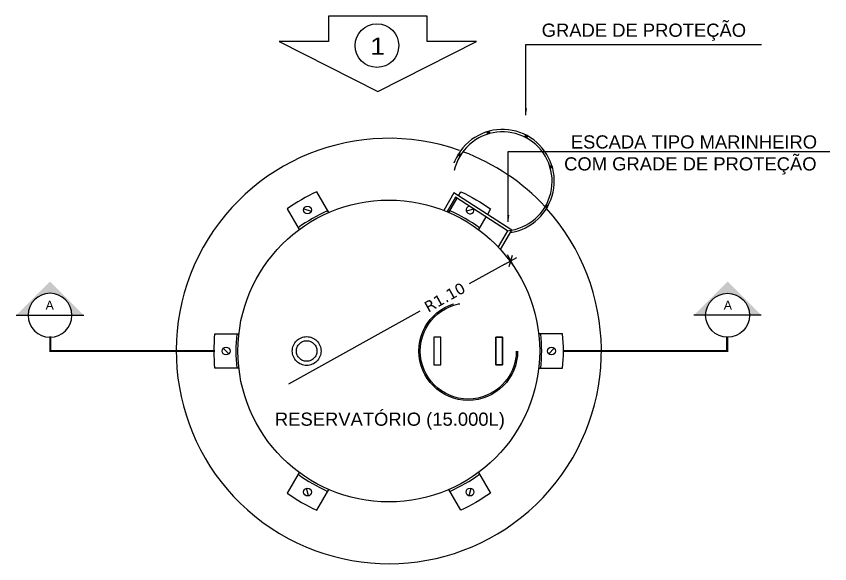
# Model space of a CAD drawing. Header units: inches. Extents: x -31248 to -31013, y 4727 to 4866.
# Drawn here: x -31219.72 to -31213.78, y 4782.98 to 4786.97 of the extents above; entities that cross this region are included whole.
import ezdxf

# ---------------------------------------------------------------- set-up
doc = ezdxf.new("R2010")
doc.units = ezdxf.units.IN
doc.header["$MEASUREMENT"] = 0
for name, pattern in [('DASHDOT', [25.4, 12.7, -6.35, 0, -6.35]), ('HIDDEN', [9.525, 6.35, -3.175]), ('TRAÇO-2PTOS_P', [0.625, 0.25, -0.125, 0, -0.125, 0, -0.125])]:
    doc.linetypes.add(name, pattern=pattern)
for name, color, linetype in [('01', 1, 'Continuous'), ('ARQ-ALV-VISTA2', 1, 'Continuous'), ('ARQ-COB-PROJ', 8, 'TRAÇO-2PTOS_P'), ('ARQ-SMB-1_050', 130, 'Continuous'), ('ARQ-SMB-1_100', 2, 'Continuous'), ('ARQ-TXT-1_075', 2, 'Continuous')]:
    doc.layers.add(name, color=color, linetype=linetype)
doc.styles.add('A26', font='arial.ttf', dxfattribs={"height": 0.26})
doc.styles.add('ESC-50-A20', font='arial.ttf', dxfattribs={"height": 0.1})
doc.styles.add('FNDE Texto Cota 0025', font='verdana.ttf', dxfattribs={"height": 0.04})
doc.styles.add('FNDE Texto Cota 0050', font='verdana.ttf', dxfattribs={"height": 0.08})
doc.dimstyles.new('FNDE 1-0025', dxfattribs={"dimscale": 5, "dimtxt": 0.04, "dimasz": 0.01, "dimexe": 0.15, "dimexo": 0.15, "dimgap": 0.005, "dimtad": 1, "dimzin": 1, "dimdsep": 46, "dimtxsty": 'FNDE Texto Cota 0025', "dimblk": 'tic', "dimcen": 0.015, "dimdle": 0.15, "dimse1": 1, "dimse2": 1, "dimclrd": 251, "dimclre": 251, "dimclrt": 256, "dimaunit": 1, "dimadec": 3, "dimazin": 0, "dimtfac": 1, "dimtix": 1, "dimtmove": 2, "dimatfit": 3, "dimfxl": 0.15, "dimtvp": 1, "dimtolj": 1, "dimtzin": 0, "dimarcsym": 0})
doc.dimstyles.new('FNDE 1-0050', dxfattribs={"dimscale": 5, "dimtxt": 0.08, "dimasz": 0.01, "dimexe": 0.15, "dimexo": 0.15, "dimgap": 0.01, "dimtad": 1, "dimzin": 1, "dimdsep": 46, "dimtxsty": 'FNDE Texto Cota 0050', "dimblk": 'tic', "dimcen": 0.015, "dimdle": 0.15, "dimse1": 1, "dimse2": 1, "dimclrd": 251, "dimclre": 251, "dimclrt": 256, "dimaunit": 1, "dimadec": 3, "dimazin": 0, "dimtfac": 1, "dimtix": 1, "dimtmove": 2, "dimatfit": 3, "dimfxl": 0.15, "dimtvp": 1, "dimtolj": 1, "dimtzin": 0, "dimarcsym": 0})

# ---------------------------------------------------------------- blocks, each defined once
blk = doc.blocks.new('tic')
at = {"color": 251}
for p, q in [((-1, 0), (1, 0)), ((0, -1), (0, 1))]:
    blk.add_line(p, q, dxfattribs=at)
blk.add_line((-0.6, -0.6), (0.6, 0.6))
blk = doc.blocks.new('*D16')
at = {"layer": '01', "color": 251, "lineweight": -2, "transparency": 16777216}
for p, q in [((-31216.154, 4785.167), (-31216.4127, 4785.0234)), ((-31217.7279, 4784.2933), (-31216.7697, 4784.8252))]:
    blk.add_line(p, q, dxfattribs=at)
at = {"layer": 'Defpoints', "color": 0, "transparency": 16777216}
for p in [(-31216.1102, 4785.1913), (-31217.0722, 4784.6573)]:
    blk.add_point(p, dxfattribs=at)
at = {"layer": '01', "color": 251, "lineweight": -2, "transparency": 16777216, "xscale": 0.05, "yscale": 0.05, "zscale": 0.05, "rotation": 29.03442635490891}
blk.add_blockref('tic', (-31216.1102, 4785.1913), dxfattribs=at)
at = {"layer": '01', "transparency": 16777216, "insert": (-31216.5912, 4784.9243), "char_height": 0.08, "attachment_point": 5, "rotation": 29.03443, "style": 'FNDE Texto Cota 0050'}
blk.add_mtext('\\A1;R1.10', dxfattribs=at)
blk = doc.blocks.new('FNDE-Ind Corte-1_050')
blk.add_hatch(color=251).paths.add_polyline_path([(242.3063, -4.2526), (242.4139, -4.2526, -1), (242.8139, -4.2526), (242.9216, -4.2526), (242.6139, -3.9449)])
at = {"color": 251, "linetype": 'Continuous'}
blk.add_line((242.9216, -4.2526), (242.3063, -4.2526), dxfattribs=at)
blk.add_circle((242.6139, -4.2526), 0.2, dxfattribs=at)

msp = doc.modelspace()

# ---------------------------------------------------------------- linework, layer by layer
at = {"layer": 'ARQ-ALV-VISTA2', "ltscale": 0.1}
for p, q in [((-31216.5243, 4785.6859), (-31216.5982, 4785.5578)), ((-31216.1032, 4785.4152), (-31216.5243, 4785.6859)), ((-31216.5139, 4785.6538), (-31216.5741, 4785.5495)), ((-31216.135, 4785.4102), (-31216.5139, 4785.6538)), ((-31216.135, 4785.4102), (-31216.2031, 4785.2921)), ((-31216.1853, 4785.273), (-31216.1032, 4785.4152))]:
    msp.add_line(p, q, dxfattribs=at)
at = {"layer": 'ARQ-ALV-VISTA2', "color": 6, "ltscale": 0.1}
msp.add_circle((-31216.9996, 4784.5335), 1.1, dxfattribs=at)
at = {"layer": 'ARQ-COB-PROJ', "linetype": 'HIDDEN', "ltscale": 0.04}
for p, q in [((-31216.2707, 4786.1167), (-31216.2755, 4786.1335)), ((-31216.4781, 4785.9594), (-31216.4923, 4785.9682)), ((-31215.8251, 4785.8739), (-31215.809, 4785.8782)), ((-31215.8569, 4785.5918), (-31215.8424, 4785.5836))]:
    msp.add_line(p, q, dxfattribs=at)
msp.add_lwpolyline([(-31216.0024, 4786.0898), (-31215.9941, 4786.1042)], dxfattribs=at)
at = {"layer": 'ARQ-COB-PROJ', "color": 1, "linetype": 'HIDDEN', "ltscale": 0.25}
for points in [[(-31216.6203, 4784.6335), (-31216.6703, 4784.6335), (-31216.6703, 4784.4335), (-31216.6203, 4784.4335)], [(-31216.2203, 4784.4335), (-31216.1703, 4784.4335), (-31216.1703, 4784.6335), (-31216.2203, 4784.6335)], [(-31216.2203, 4784.6335), (-31216.1703, 4784.6335), (-31216.1703, 4784.4335), (-31216.2203, 4784.4335)]]:
    msp.add_lwpolyline(points, close=True, dxfattribs=at)
at = {"layer": 'ARQ-COB-PROJ', "linetype": 'HIDDEN', "ltscale": 0.04}
for centre in [(-31216.273, 4786.1247), (-31215.9983, 4786.097), (-31216.4852, 4785.9638), (-31215.8171, 4785.876), (-31215.8497, 4785.5877)]:
    msp.add_circle(centre, 0.00833, dxfattribs=at)
at = {"layer": 'ARQ-COB-PROJ', "color": 1, "linetype": 'HIDDEN', "ltscale": 0.25}
for centre, radius in [((-31216.4203, 4784.5335), 0.36), ((-31216.4203, 4784.5335), 0.35), ((-31217.5985, 4784.5335), 0.1049), ((-31217.5985, 4784.5335), 0.075)]:
    msp.add_circle(centre, radius, dxfattribs=at)
for centre, radius, start, end in [((-31216.1711, 4785.7706), 0.3777, 278.75728, 195.74532), ((-31216.1698, 4785.7697), 0.3612, 275.53952, 198.35335)]:
    msp.add_arc(centre, radius, start, end, dxfattribs=at)
at = {"layer": 'ARQ-SMB-1_050', "color": 251, "linetype": 'DASHDOT', "ltscale": 0.3}
for points in [[(-31219.4671, 4784.6416, 0.016, 0.016, 0), (-31219.4671, 4784.5333, 0.016, 0.016, 0), (-31218.2671, 4784.5333, 0, 0, 0)], [(-31214.5322, 4784.6416, 0.016, 0.016, 0), (-31214.5322, 4784.5333, 0.016, 0.016, 0), (-31215.7322, 4784.5333, 0, 0, 0)]]:
    msp.add_lwpolyline(points, format="xyseb", dxfattribs=at)
at = {"layer": 'ARQ-SMB-1_100', "color": 251}
for p, q in [((-31217.6197, 4785.5686), (-31217.5646, 4785.5538)), ((-31216.3808, 4785.5682), (-31216.4346, 4785.5538)), ((-31218.2061, 4784.5534), (-31218.1658, 4784.5131)), ((-31215.7931, 4784.5534), (-31215.8335, 4784.5131)), ((-31217.5846, 4783.478), (-31217.5994, 4783.5332)), ((-31216.4146, 4783.478), (-31216.3999, 4783.5332))]:
    msp.add_line(p, q, dxfattribs=at)
at = {"layer": 'ARQ-SMB-1_100'}
msp.add_lwpolyline([(-31217.4389, 4786.7901), (-31217.7981, 4786.7901), (-31217.0796, 4786.4243), (-31216.361, 4786.7901), (-31216.7203, 4786.7901), (-31216.7203, 4786.9729), (-31217.4389, 4786.9729), (-31217.4389, 4786.7901)], dxfattribs=at)
at = {"layer": 'ARQ-SMB-1_100', "color": 251}
for points in [[(-31217.4373, 4785.5429), (-31217.5246, 4785.6941, 0.044204), (-31217.7411, 4785.5691), (-31217.6538, 4785.418)], [(-31216.4916, 4785.6648), (-31216.4747, 4785.6941, -0.044204), (-31216.2582, 4785.5691), (-31216.281, 4785.5295)], [(-31218.0927, 4784.4083), (-31218.2672, 4784.4083, -0.044204), (-31218.2672, 4784.6583), (-31218.0927, 4784.6583)], [(-31215.9066, 4784.4083), (-31215.732, 4784.4083, 0.044204), (-31215.732, 4784.6583), (-31215.9065, 4784.6583)], [(-31217.6537, 4783.6488), (-31217.7409, 4783.4977, 0.044204), (-31217.5244, 4783.3727), (-31217.4371, 4783.524)], [(-31216.3456, 4783.6488), (-31216.2584, 4783.4977, -0.044204), (-31216.4749, 4783.3727), (-31216.5622, 4783.524)]]:
    msp.add_lwpolyline(points, format="xyb", dxfattribs=at)
for points in [[(-31216.562, 4785.5429), (-31216.5023, 4785.6463)], [(-31216.2917, 4785.5109), (-31216.3454, 4785.418)]]:
    msp.add_lwpolyline(points, dxfattribs=at)
at = {"layer": 'ARQ-SMB-1_100', "color": 2}
msp.add_circle((-31217.0861, 4786.7594), 0.1591, dxfattribs=at)
at = {"layer": 'ARQ-SMB-1_100', "color": 251}
for centre in [(-31217.5922, 4785.5612), (-31218.1859, 4784.5333), (-31215.8133, 4784.5333), (-31217.592, 4783.5056), (-31216.4072, 4783.5056)]:
    msp.add_circle(centre, 0.0285, dxfattribs=at)
for centre, radius, start, end in [((-31216.9996, 4784.5335), 1.55, 70.62223, 42.09484), ((-31216.9996, 4784.5335), 1.55, 42.67219, 69.58837), ((-31216.9272, 4784.4095), 1.2583, 114.33659, 125.66341), ((-31217.072, 4784.4095), 1.2583, 54.33659, 65.66341), ((-31216.4071, 4785.5612), 0.0285, 102.53649, 11.99466), ((-31216.8561, 4784.5333), 1.2583, 174.33659, 185.66341), ((-31217.1432, 4784.5333), 1.2583, 354.33659, 5.66341), ((-31216.9271, 4784.6573), 1.2583, 234.33659, 245.66341), ((-31217.0722, 4784.6573), 1.2583, 294.33659, 305.66341)]:
    msp.add_arc(centre, radius, start, end, dxfattribs=at)

# ---------------------------------------------------------------- block references
at = {"layer": 'ARQ-SMB-1_050', "yscale": 0.8, "zscale": 0.8}
for p, xscale in [((-31025.3784, 4788.1962), -0.8), ((-31408.6208, 4788.1962), 0.8)]:
    msp.add_blockref('FNDE-Ind Corte-1_050', p, dxfattribs=dict(at, xscale=xscale))

# ---------------------------------------------------------------- texts
at = {"layer": 'ARQ-SMB-1_100', "color": 2, "style": 'A26', "text_generation_flag": 6, "width": 1.1}
msp.add_text('1', height=0.1248, rotation=180, dxfattribs=at).set_placement((-31217.1349, 4786.6928))
at = {"layer": 'ARQ-SMB-1_100', "extrusion": (0, 0, -1), "insert": (-31219.4419, 4784.8994), "char_height": 0.064, "width": 3.411271, "attachment_point": 1, "text_direction": (-1, 0, 0), "style": 'ESC-50-A20'}
msp.add_mtext('A', dxfattribs=at)
at = {"layer": 'ARQ-SMB-1_100', "insert": (-31214.5574, 4784.8994), "char_height": 0.064, "width": 3.411271, "attachment_point": 1, "style": 'ESC-50-A20'}
msp.add_mtext('A', dxfattribs=at)
at = {"layer": 'ARQ-TXT-1_075', "char_height": 0.096, "attachment_point": 1, "style": 'ESC-50-A20'}
for s, insert, width in [('GRADE DE PROTEÇÃO', (-31215.8849, 4786.9195), 2.378341), ('\\pi0.59913;ESCADA TIPO MARINHEIRO\\P\\pi0.55054;COM GRADE DE PROTEÇÃO ', (-31216.2718, 4786.1053), 2.565828)]:
    msp.add_mtext(s, dxfattribs=dict(at, insert=insert, width=width))
at = {"layer": 'ARQ-TXT-1_075', "insert": (-31217.8299, 4784.0848), "char_height": 0.096, "attachment_point": 1, "style": 'ESC-50-A20'}
msp.add_mtext_dynamic_manual_height_columns('RESERVATÓRIO (15.000L)', width=2.047467, gutter_width=0.5, heights=[0], dxfattribs=at)

# ---------------------------------------------------------------- dimensions: what is measured, and where the dimension line sits
at = {"layer": '01'}
dim = msp.add_radius_dim(center=(-31217.0722, 4784.6573), mpoint=(-31216.1102, 4785.1913), dimstyle='FNDE 1-0050', dxfattribs=at)
dim.commit()
dim.dimension.update_dxf_attribs({"geometry": '*D16', "text_midpoint": (-31216.5912, 4784.9243), "dimtype": 164})

# ---------------------------------------------------------------- leaders
at = {"layer": 'ARQ-SMB-1_100'}
for points in [[(-31215.9996, 4786.2529), (-31215.9996, 4786.7669), (-31214.2814, 4786.7669)], [(-31216.1286, 4785.4738), (-31216.1286, 4785.9878), (-31213.7848, 4785.9878)]]:
    msp.add_leader(points, dimstyle='FNDE 1-0025', override={"dimtad": 0, "dimfxl": 0.025, "dimarcsym": 1}, dxfattribs=at)

doc.saveas('drawing.dxf')
